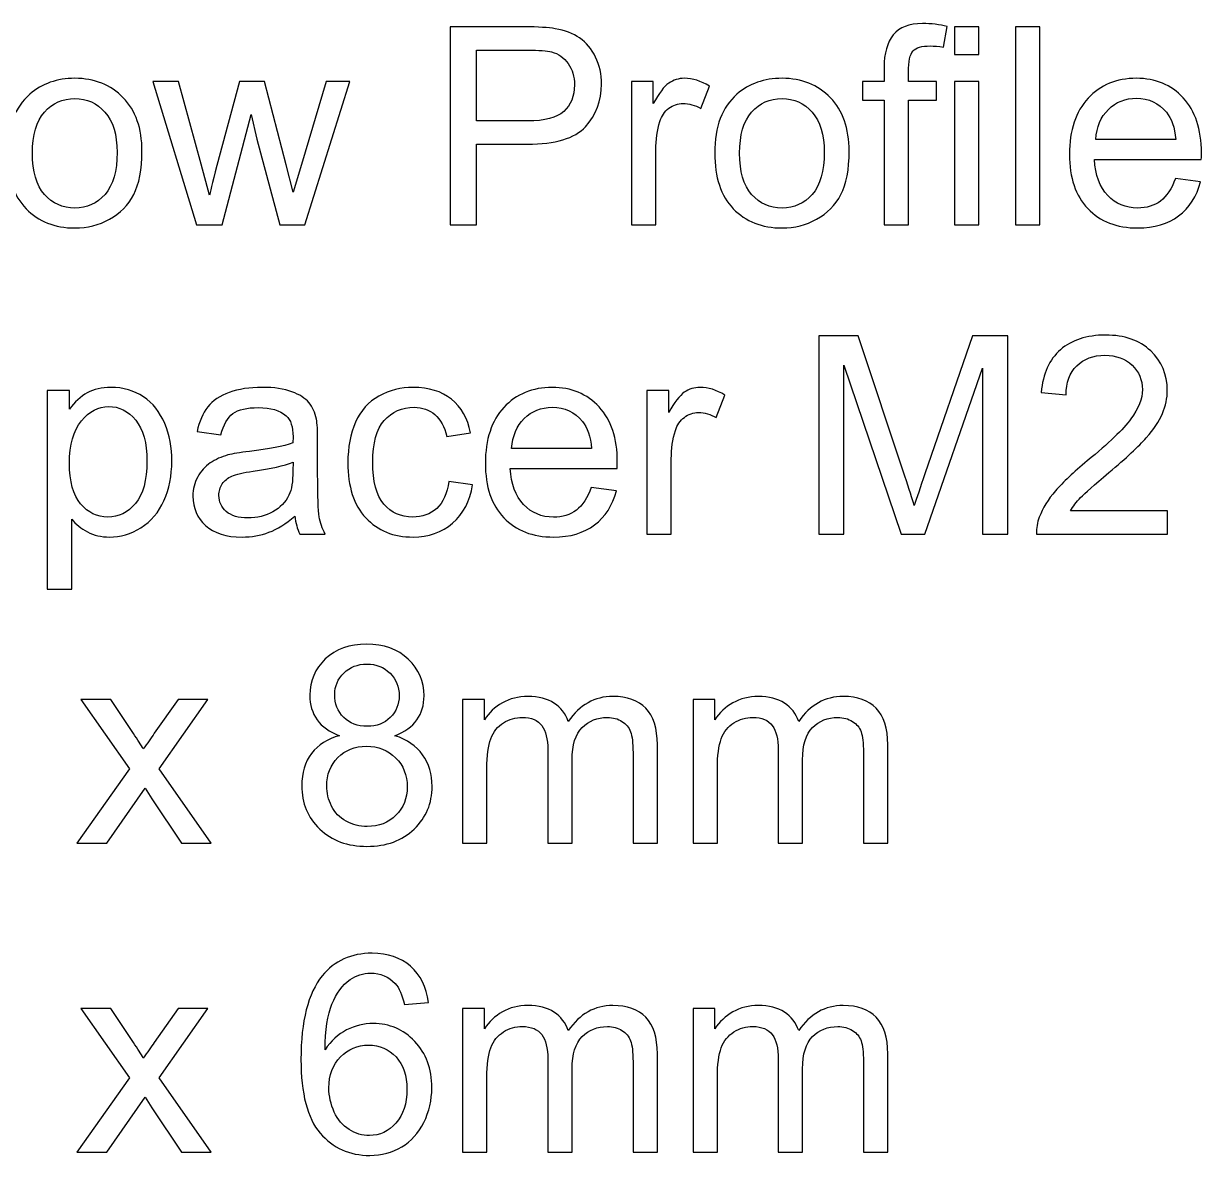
# Model space of a CAD drawing. Header units: centimetres. Extents: x -92.9 to 6.4, y -8.9 to 16.9.
# Drawn here: x -7.85 to -0.64, y 5.88 to 12.81 of the extents above; entities that cross this region are included whole.
import ezdxf

# ---------------------------------------------------------------- set-up
doc = ezdxf.new("R2010")
doc.units = ezdxf.units.CM
doc.header["$MEASUREMENT"] = 0
doc.layers.add('CASE_LAYER', color=7, linetype='Continuous')

msp = doc.modelspace()

# ---------------------------------------------------------------- linework, layer by layer
at = {"layer": 'CASE_LAYER', "color": 250}
for points, knots in [([(-5.23499, 11.57997), (-5.23499, 11.57997), (-5.23499, 12.79239), (-5.23499, 12.79239), (-5.23499, 12.79239), (-4.77723, 12.79239), (-4.77723, 12.79239), (-4.6968, 12.79239), (-4.63527, 12.78844), (-4.59266, 12.78082), (-4.53311, 12.77095), (-4.48316, 12.75204), (-4.4428, 12.72438), (-4.40244, 12.69644), (-4.36998, 12.65749), (-4.34543, 12.60754), (-4.32088, 12.55759), (-4.30874, 12.50255), (-4.30874, 12.44244), (-4.30874, 12.33971), (-4.34148, 12.2525), (-4.40724, 12.18138), (-4.47271, 12.10998), (-4.59153, 12.07442), (-4.76312, 12.07442), (-4.76312, 12.07442), (-5.07413, 12.07442), (-5.07413, 12.07442), (-5.07413, 12.07442), (-5.07413, 11.57997), (-5.07413, 11.57997), (-5.07413, 11.57997), (-5.23499, 11.57997), (-5.23499, 11.57997)], [0, 0, 0, 0, 0.0909091, 0.0909091, 0.0909091, 0.1818182, 0.1818182, 0.1818182, 0.2727273, 0.2727273, 0.2727273, 0.3636364, 0.3636364, 0.3636364, 0.4545455, 0.4545455, 0.4545455, 0.5454545, 0.5454545, 0.5454545, 0.6363636, 0.6363636, 0.6363636, 0.7272727, 0.7272727, 0.7272727, 0.8181818, 0.8181818, 0.8181818, 0.9090909, 0.9090909, 0.9090909, 1, 1, 1, 1]), ([(-2.57957, 11.57997), (-2.57957, 11.57997), (-2.57957, 12.34366), (-2.57957, 12.34366), (-2.57957, 12.34366), (-2.71165, 12.34366), (-2.71165, 12.34366), (-2.71165, 12.34366), (-2.71165, 12.45881), (-2.71165, 12.45881), (-2.71165, 12.45881), (-2.57957, 12.45881), (-2.57957, 12.45881), (-2.57957, 12.45881), (-2.57957, 12.54376), (-2.57957, 12.54376), (-2.57957, 12.63068), (-2.56066, 12.69729), (-2.52313, 12.74329), (-2.48559, 12.78957), (-2.42633, 12.81271), (-2.34505, 12.81271), (-2.2903, 12.81271), (-2.23978, 12.80651), (-2.19349, 12.79409), (-2.19349, 12.79409), (-2.21664, 12.6685), (-2.21664, 12.6685), (-2.24599, 12.6733), (-2.2728, 12.67555), (-2.29707, 12.67555), (-2.34843, 12.67555), (-2.38371, 12.66539), (-2.40234, 12.64507), (-2.42125, 12.62475), (-2.43056, 12.58157), (-2.43056, 12.51553), (-2.43056, 12.51553), (-2.43056, 12.45881), (-2.43056, 12.45881), (-2.43056, 12.45881), (-2.25953, 12.45881), (-2.25953, 12.45881), (-2.25953, 12.45881), (-2.25953, 12.34366), (-2.25953, 12.34366), (-2.25953, 12.34366), (-2.43056, 12.34366), (-2.43056, 12.34366), (-2.43056, 12.34366), (-2.43056, 11.57997), (-2.43056, 11.57997), (-2.43056, 11.57997), (-2.57957, 11.57997), (-2.57957, 11.57997)], [0, 0, 0, 0, 0.0555556, 0.0555556, 0.0555556, 0.1111111, 0.1111111, 0.1111111, 0.1666667, 0.1666667, 0.1666667, 0.2222222, 0.2222222, 0.2222222, 0.2777778, 0.2777778, 0.2777778, 0.3333333, 0.3333333, 0.3333333, 0.3888889, 0.3888889, 0.3888889, 0.4444444, 0.4444444, 0.4444444, 0.5, 0.5, 0.5, 0.5555556, 0.5555556, 0.5555556, 0.6111111, 0.6111111, 0.6111111, 0.6666667, 0.6666667, 0.6666667, 0.7222222, 0.7222222, 0.7222222, 0.7777778, 0.7777778, 0.7777778, 0.8333333, 0.8333333, 0.8333333, 0.8888889, 0.8888889, 0.8888889, 0.9444444, 0.9444444, 0.9444444, 1, 1, 1, 1]), ([(-2.14947, 12.62306), (-2.14947, 12.62306), (-2.14947, 12.79239), (-2.14947, 12.79239), (-2.14947, 12.79239), (-2.00045, 12.79239), (-2.00045, 12.79239), (-2.00045, 12.79239), (-2.00045, 12.62306), (-2.00045, 12.62306), (-2.00045, 12.62306), (-2.14947, 12.62306), (-2.14947, 12.62306)], [0, 0, 0, 0, 0.25, 0.25, 0.25, 0.5, 0.5, 0.5, 0.75, 0.75, 0.75, 1, 1, 1, 1]), ([(-1.77524, 11.57997), (-1.77524, 11.57997), (-1.77524, 12.79239), (-1.77524, 12.79239), (-1.77524, 12.79239), (-1.62622, 12.79239), (-1.62622, 12.79239), (-1.62622, 12.79239), (-1.62622, 11.57997), (-1.62622, 11.57997), (-1.62622, 11.57997), (-1.77524, 11.57997), (-1.77524, 11.57997)], [0, 0, 0, 0, 0.25, 0.25, 0.25, 0.5, 0.5, 0.5, 0.75, 0.75, 0.75, 1, 1, 1, 1]), ([(-5.07413, 12.21666), (-5.07413, 12.21666), (-4.76086, 12.21666), (-4.76086, 12.21666), (-4.657, 12.21666), (-4.58363, 12.23585), (-4.53988, 12.27452), (-4.49642, 12.31318), (-4.47469, 12.36737), (-4.47469, 12.43764), (-4.47469, 12.48816), (-4.48739, 12.53162), (-4.51307, 12.56775), (-4.53875, 12.60387), (-4.57262, 12.62786), (-4.61439, 12.63943), (-4.64148, 12.64649), (-4.69143, 12.65015), (-4.76397, 12.65015), (-4.76397, 12.65015), (-5.07413, 12.65015), (-5.07413, 12.65015), (-5.07413, 12.65015), (-5.07413, 12.21666), (-5.07413, 12.21666)], [0, 0, 0, 0, 0.125, 0.125, 0.125, 0.25, 0.25, 0.25, 0.375, 0.375, 0.375, 0.5, 0.5, 0.5, 0.625, 0.625, 0.625, 0.75, 0.75, 0.75, 0.875, 0.875, 0.875, 1, 1, 1, 1]), ([(-7.9446, 12.01939), (-7.9446, 12.18167), (-7.89944, 12.30189), (-7.80885, 12.38007), (-7.7335, 12.44498), (-7.64121, 12.47743), (-7.53256, 12.47743), (-7.41205, 12.47743), (-7.31327, 12.43792), (-7.23651, 12.3589), (-7.16002, 12.28016), (-7.12164, 12.17094), (-7.12164, 12.03181), (-7.12164, 11.91892), (-7.13858, 11.8303), (-7.17244, 11.76567), (-7.20631, 11.70104), (-7.2557, 11.65081), (-7.32061, 11.61497), (-7.38524, 11.57912), (-7.45607, 11.56134), (-7.53256, 11.56134), (-7.65561, 11.56134), (-7.75495, 11.60057), (-7.83086, 11.67931), (-7.90678, 11.75805), (-7.9446, 11.8715), (-7.9446, 12.01939)], [0, 0, 0, 0, 0.1111111, 0.1111111, 0.1111111, 0.2222222, 0.2222222, 0.2222222, 0.3333333, 0.3333333, 0.3333333, 0.4444444, 0.4444444, 0.4444444, 0.5555556, 0.5555556, 0.5555556, 0.6666667, 0.6666667, 0.6666667, 0.7777778, 0.7777778, 0.7777778, 0.8888889, 0.8888889, 0.8888889, 1, 1, 1, 1]), ([(-4.12586, 11.57997), (-4.12586, 11.57997), (-4.12586, 12.45881), (-4.12586, 12.45881), (-4.12586, 12.45881), (-3.99209, 12.45881), (-3.99209, 12.45881), (-3.99209, 12.45881), (-3.99209, 12.32419), (-3.99209, 12.32419), (-3.95794, 12.38656), (-3.92633, 12.42776), (-3.89726, 12.44752), (-3.8682, 12.46756), (-3.8363, 12.47743), (-3.80159, 12.47743), (-3.75136, 12.47743), (-3.70027, 12.46163), (-3.64834, 12.4303), (-3.64834, 12.4303), (-3.7014, 12.29286), (-3.7014, 12.29286), (-3.73753, 12.31318), (-3.77365, 12.32334), (-3.80978, 12.32334), (-3.84223, 12.32334), (-3.8713, 12.31346), (-3.89698, 12.29399), (-3.92266, 12.27452), (-3.94101, 12.24742), (-3.95201, 12.21271), (-3.96867, 12.15994), (-3.97685, 12.10208), (-3.97685, 12.03914), (-3.97685, 12.03914), (-3.97685, 11.57997), (-3.97685, 11.57997), (-3.97685, 11.57997), (-4.12586, 11.57997), (-4.12586, 11.57997)], [0, 0, 0, 0, 0.0769231, 0.0769231, 0.0769231, 0.1538462, 0.1538462, 0.1538462, 0.2307692, 0.2307692, 0.2307692, 0.3076923, 0.3076923, 0.3076923, 0.3846154, 0.3846154, 0.3846154, 0.4615385, 0.4615385, 0.4615385, 0.5384615, 0.5384615, 0.5384615, 0.6153846, 0.6153846, 0.6153846, 0.6923077, 0.6923077, 0.6923077, 0.7692308, 0.7692308, 0.7692308, 0.8461538, 0.8461538, 0.8461538, 0.9230769, 0.9230769, 0.9230769, 1, 1, 1, 1]), ([(-3.61617, 12.01939), (-3.61617, 12.18167), (-3.57101, 12.30189), (-3.48042, 12.38007), (-3.40507, 12.44498), (-3.31278, 12.47743), (-3.20413, 12.47743), (-3.08362, 12.47743), (-2.98484, 12.43792), (-2.90808, 12.3589), (-2.83159, 12.28016), (-2.79321, 12.17094), (-2.79321, 12.03181), (-2.79321, 11.91892), (-2.81015, 11.8303), (-2.84401, 11.76567), (-2.87788, 11.70104), (-2.92727, 11.65081), (-2.99218, 11.61497), (-3.05681, 11.57912), (-3.12764, 11.56134), (-3.20413, 11.56134), (-3.32718, 11.56134), (-3.42652, 11.60057), (-3.50243, 11.67931), (-3.57835, 11.75805), (-3.61617, 11.8715), (-3.61617, 12.01939)], [0, 0, 0, 0, 0.1111111, 0.1111111, 0.1111111, 0.2222222, 0.2222222, 0.2222222, 0.3333333, 0.3333333, 0.3333333, 0.4444444, 0.4444444, 0.4444444, 0.5555556, 0.5555556, 0.5555556, 0.6666667, 0.6666667, 0.6666667, 0.7777778, 0.7777778, 0.7777778, 0.8888889, 0.8888889, 0.8888889, 1, 1, 1, 1]), ([(-0.79621, 11.86445), (-0.79621, 11.86445), (-0.64212, 11.84413), (-0.64212, 11.84413), (-0.66611, 11.75467), (-0.71098, 11.68496), (-0.77646, 11.63557), (-0.84193, 11.58618), (-0.92547, 11.56134), (-1.02735, 11.56134), (-1.15548, 11.56134), (-1.25708, 11.60085), (-1.33215, 11.67988), (-1.40722, 11.75862), (-1.44476, 11.86953), (-1.44476, 12.01205), (-1.44476, 12.15937), (-1.40694, 12.27395), (-1.33102, 12.35523), (-1.2551, 12.4368), (-1.15661, 12.47743), (-1.03554, 12.47743), (-0.91841, 12.47743), (-0.82274, 12.43764), (-0.74852, 12.35777), (-0.67429, 12.2779), (-0.63704, 12.16558), (-0.63704, 12.0208), (-0.63704, 12.01205), (-0.63732, 11.99879), (-0.63789, 11.98129), (-0.63789, 11.98129), (-1.29236, 11.98129), (-1.29236, 11.98129), (-1.28671, 11.88505), (-1.25962, 11.81111), (-1.21051, 11.76003), (-1.16169, 11.70895), (-1.10045, 11.68326), (-1.02735, 11.68326), (-0.97288, 11.68326), (-0.92632, 11.69766), (-0.88793, 11.72644), (-0.84927, 11.75523), (-0.81879, 11.80123), (-0.79621, 11.86445)], [0, 0, 0, 0, 0.0666667, 0.0666667, 0.0666667, 0.1333333, 0.1333333, 0.1333333, 0.2, 0.2, 0.2, 0.2666667, 0.2666667, 0.2666667, 0.3333333, 0.3333333, 0.3333333, 0.4, 0.4, 0.4, 0.4666667, 0.4666667, 0.4666667, 0.5333333, 0.5333333, 0.5333333, 0.6, 0.6, 0.6, 0.6666667, 0.6666667, 0.6666667, 0.7333333, 0.7333333, 0.7333333, 0.8, 0.8, 0.8, 0.8666667, 0.8666667, 0.8666667, 0.9333333, 0.9333333, 0.9333333, 1, 1, 1, 1]), ([(-6.78891, 11.57997), (-6.78891, 11.57997), (-7.05448, 12.45881), (-7.05448, 12.45881), (-7.05448, 12.45881), (-6.89869, 12.45881), (-6.89869, 12.45881), (-6.89869, 12.45881), (-6.75843, 11.95166), (-6.75843, 11.95166), (-6.75843, 11.95166), (-6.70876, 11.76285), (-6.70876, 11.76285), (-6.70678, 11.77216), (-6.69154, 11.83256), (-6.66332, 11.94404), (-6.66332, 11.94404), (-6.52418, 12.45881), (-6.52418, 12.45881), (-6.52418, 12.45881), (-6.3715, 12.45881), (-6.3715, 12.45881), (-6.3715, 12.45881), (-6.23914, 11.94855), (-6.23914, 11.94855), (-6.23914, 11.94855), (-6.19596, 11.78119), (-6.19596, 11.78119), (-6.19596, 11.78119), (-6.14544, 11.95081), (-6.14544, 11.95081), (-6.14544, 11.95081), (-5.99361, 12.45881), (-5.99361, 12.45881), (-5.99361, 12.45881), (-5.84883, 12.45881), (-5.84883, 12.45881), (-5.84883, 12.45881), (-6.12456, 11.57997), (-6.12456, 11.57997), (-6.12456, 11.57997), (-6.27865, 11.57997), (-6.27865, 11.57997), (-6.27865, 11.57997), (-6.41807, 12.10575), (-6.41807, 12.10575), (-6.41807, 12.10575), (-6.45334, 12.25617), (-6.45334, 12.25617), (-6.45334, 12.25617), (-6.63114, 11.57997), (-6.63114, 11.57997), (-6.63114, 11.57997), (-6.78891, 11.57997), (-6.78891, 11.57997)], [0, 0, 0, 0, 0.0555556, 0.0555556, 0.0555556, 0.1111111, 0.1111111, 0.1111111, 0.1666667, 0.1666667, 0.1666667, 0.2222222, 0.2222222, 0.2222222, 0.2777778, 0.2777778, 0.2777778, 0.3333333, 0.3333333, 0.3333333, 0.3888889, 0.3888889, 0.3888889, 0.4444444, 0.4444444, 0.4444444, 0.5, 0.5, 0.5, 0.5555556, 0.5555556, 0.5555556, 0.6111111, 0.6111111, 0.6111111, 0.6666667, 0.6666667, 0.6666667, 0.7222222, 0.7222222, 0.7222222, 0.7777778, 0.7777778, 0.7777778, 0.8333333, 0.8333333, 0.8333333, 0.8888889, 0.8888889, 0.8888889, 0.9444444, 0.9444444, 0.9444444, 1, 1, 1, 1]), ([(-2.14947, 11.57997), (-2.14947, 11.57997), (-2.14947, 12.45881), (-2.14947, 12.45881), (-2.14947, 12.45881), (-2.00045, 12.45881), (-2.00045, 12.45881), (-2.00045, 12.45881), (-2.00045, 11.57997), (-2.00045, 11.57997), (-2.00045, 11.57997), (-2.14947, 11.57997), (-2.14947, 11.57997)], [0, 0, 0, 0, 0.25, 0.25, 0.25, 0.5, 0.5, 0.5, 0.75, 0.75, 0.75, 1, 1, 1, 1]), ([(-7.7922, 12.01911), (-7.7922, 11.90678), (-7.76765, 11.82268), (-7.71854, 11.76708), (-7.66915, 11.7112), (-7.60735, 11.68326), (-7.53256, 11.68326), (-7.45861, 11.68326), (-7.39709, 11.7112), (-7.3477, 11.76737), (-7.29859, 11.82353), (-7.27404, 11.90904), (-7.27404, 12.0239), (-7.27404, 12.13228), (-7.29888, 12.2144), (-7.34827, 12.27), (-7.39765, 12.32588), (-7.45918, 12.35382), (-7.53256, 12.35382), (-7.60735, 12.35382), (-7.66915, 12.32616), (-7.71854, 12.27057), (-7.76765, 12.21497), (-7.7922, 12.13115), (-7.7922, 12.01911)], [0, 0, 0, 0, 0.125, 0.125, 0.125, 0.25, 0.25, 0.25, 0.375, 0.375, 0.375, 0.5, 0.5, 0.5, 0.625, 0.625, 0.625, 0.75, 0.75, 0.75, 0.875, 0.875, 0.875, 1, 1, 1, 1]), ([(-3.46377, 12.01911), (-3.46377, 11.90678), (-3.43922, 11.82268), (-3.39011, 11.76708), (-3.34072, 11.7112), (-3.27892, 11.68326), (-3.20413, 11.68326), (-3.13018, 11.68326), (-3.06866, 11.7112), (-3.01927, 11.76737), (-2.97016, 11.82353), (-2.94561, 11.90904), (-2.94561, 12.0239), (-2.94561, 12.13228), (-2.97045, 12.2144), (-3.01984, 12.27), (-3.06922, 12.32588), (-3.13075, 12.35382), (-3.20413, 12.35382), (-3.27892, 12.35382), (-3.34072, 12.32616), (-3.39011, 12.27057), (-3.43922, 12.21497), (-3.46377, 12.13115), (-3.46377, 12.01911)], [0, 0, 0, 0, 0.125, 0.125, 0.125, 0.25, 0.25, 0.25, 0.375, 0.375, 0.375, 0.5, 0.5, 0.5, 0.625, 0.625, 0.625, 0.75, 0.75, 0.75, 0.875, 0.875, 0.875, 1, 1, 1, 1]), ([(-1.28389, 12.10321), (-1.28389, 12.10321), (-0.79452, 12.10321), (-0.79452, 12.10321), (-0.80101, 12.17715), (-0.81992, 12.23247), (-0.85068, 12.26944), (-0.89781, 12.32673), (-0.95934, 12.35552), (-1.03469, 12.35552), (-1.10299, 12.35552), (-1.16028, 12.33266), (-1.20684, 12.28694), (-1.25313, 12.24122), (-1.27881, 12.17997), (-1.28389, 12.10321)], [0, 0, 0, 0, 0.2, 0.2, 0.2, 0.4, 0.4, 0.4, 0.6, 0.6, 0.6, 0.8, 0.8, 0.8, 1, 1, 1, 1]), ([(-2.97948, 9.68824), (-2.97948, 9.68824), (-2.97948, 10.90066), (-2.97948, 10.90066), (-2.97948, 10.90066), (-2.73903, 10.90066), (-2.73903, 10.90066), (-2.73903, 10.90066), (-2.45229, 10.04243), (-2.45229, 10.04243), (-2.42576, 9.96256), (-2.40657, 9.90273), (-2.39443, 9.86294), (-2.38061, 9.90696), (-2.35887, 9.97187), (-2.32952, 10.05739), (-2.32952, 10.05739), (-2.03771, 10.90066), (-2.03771, 10.90066), (-2.03771, 10.90066), (-1.82294, 10.90066), (-1.82294, 10.90066), (-1.82294, 10.90066), (-1.82294, 9.68824), (-1.82294, 9.68824), (-1.82294, 9.68824), (-1.97703, 9.68824), (-1.97703, 9.68824), (-1.97703, 9.68824), (-1.97703, 10.70254), (-1.97703, 10.70254), (-1.97703, 10.70254), (-2.33093, 9.68824), (-2.33093, 9.68824), (-2.33093, 9.68824), (-2.47543, 9.68824), (-2.47543, 9.68824), (-2.47543, 9.68824), (-2.82539, 10.72117), (-2.82539, 10.72117), (-2.82539, 10.72117), (-2.82539, 9.68824), (-2.82539, 9.68824), (-2.82539, 9.68824), (-2.97948, 9.68824), (-2.97948, 9.68824)], [0, 0, 0, 0, 0.0666667, 0.0666667, 0.0666667, 0.1333333, 0.1333333, 0.1333333, 0.2, 0.2, 0.2, 0.2666667, 0.2666667, 0.2666667, 0.3333333, 0.3333333, 0.3333333, 0.4, 0.4, 0.4, 0.4666667, 0.4666667, 0.4666667, 0.5333333, 0.5333333, 0.5333333, 0.6, 0.6, 0.6, 0.6666667, 0.6666667, 0.6666667, 0.7333333, 0.7333333, 0.7333333, 0.8, 0.8, 0.8, 0.8666667, 0.8666667, 0.8666667, 0.9333333, 0.9333333, 0.9333333, 1, 1, 1, 1]), ([(-0.84419, 9.83048), (-0.84419, 9.83048), (-0.84419, 9.68824), (-0.84419, 9.68824), (-0.84419, 9.68824), (-1.64683, 9.68824), (-1.64683, 9.68824), (-1.64796, 9.72408), (-1.64204, 9.75851), (-1.62934, 9.79182), (-1.60873, 9.84628), (-1.57571, 9.90019), (-1.53028, 9.95296), (-1.48484, 10.00574), (-1.41993, 10.0667), (-1.33554, 10.13584), (-1.20431, 10.24393), (-1.11513, 10.32945), (-1.06856, 10.39267), (-1.02171, 10.45588), (-0.99829, 10.51571), (-0.99829, 10.57216), (-0.99829, 10.63114), (-1.01945, 10.68081), (-1.06179, 10.72145), (-1.10412, 10.76181), (-1.15944, 10.78213), (-1.22745, 10.78213), (-1.29942, 10.78213), (-1.35699, 10.76068), (-1.40017, 10.71778), (-1.44335, 10.67517), (-1.46508, 10.6159), (-1.46565, 10.53999), (-1.46565, 10.53999), (-1.61805, 10.55522), (-1.61805, 10.55522), (-1.6076, 10.66924), (-1.56809, 10.75617), (-1.4998, 10.816), (-1.43122, 10.87583), (-1.33949, 10.90574), (-1.22407, 10.90574), (-1.10779, 10.90574), (-1.0155, 10.87357), (-0.94777, 10.80894), (-0.87975, 10.74431), (-0.84589, 10.66416), (-0.84589, 10.56877), (-0.84589, 10.52023), (-0.85577, 10.47253), (-0.8758, 10.42569), (-0.89556, 10.37855), (-0.92858, 10.32917), (-0.97458, 10.27724), (-1.02087, 10.22559), (-1.09735, 10.15419), (-1.20403, 10.06388), (-1.29349, 9.98881), (-1.35107, 9.93801), (-1.37647, 9.9112), (-1.40187, 9.88438), (-1.42275, 9.85757), (-1.4394, 9.83048), (-1.4394, 9.83048), (-0.84419, 9.83048), (-0.84419, 9.83048)], [0, 0, 0, 0, 0.0454545, 0.0454545, 0.0454545, 0.0909091, 0.0909091, 0.0909091, 0.1363636, 0.1363636, 0.1363636, 0.1818182, 0.1818182, 0.1818182, 0.2272727, 0.2272727, 0.2272727, 0.2727273, 0.2727273, 0.2727273, 0.3181818, 0.3181818, 0.3181818, 0.3636364, 0.3636364, 0.3636364, 0.4090909, 0.4090909, 0.4090909, 0.4545455, 0.4545455, 0.4545455, 0.5, 0.5, 0.5, 0.5454545, 0.5454545, 0.5454545, 0.5909091, 0.5909091, 0.5909091, 0.6363636, 0.6363636, 0.6363636, 0.6818182, 0.6818182, 0.6818182, 0.7272727, 0.7272727, 0.7272727, 0.7727273, 0.7727273, 0.7727273, 0.8181818, 0.8181818, 0.8181818, 0.8636364, 0.8636364, 0.8636364, 0.9090909, 0.9090909, 0.9090909, 0.9545455, 0.9545455, 0.9545455, 1, 1, 1, 1]), ([(-7.70104, 9.35127), (-7.70104, 9.35127), (-7.70104, 10.56708), (-7.70104, 10.56708), (-7.70104, 10.56708), (-7.56557, 10.56708), (-7.56557, 10.56708), (-7.56557, 10.56708), (-7.56557, 10.45165), (-7.56557, 10.45165), (-7.53368, 10.49624), (-7.49756, 10.52983), (-7.4572, 10.55212), (-7.41713, 10.57442), (-7.3683, 10.5857), (-7.31101, 10.5857), (-7.23594, 10.5857), (-7.1699, 10.56651), (-7.11261, 10.52785), (-7.05532, 10.48947), (-7.01214, 10.435), (-6.98279, 10.36501), (-6.95372, 10.29473), (-6.93904, 10.21797), (-6.93904, 10.13415), (-6.93904, 10.04469), (-6.95513, 9.96397), (-6.9873, 9.892), (-7.01947, 9.82032), (-7.06632, 9.76529), (-7.12785, 9.7269), (-7.18909, 9.6888), (-7.25372, 9.66961), (-7.32145, 9.66961), (-7.37112, 9.66961), (-7.41571, 9.68006), (-7.45494, 9.70094), (-7.49445, 9.72182), (-7.52663, 9.74807), (-7.55203, 9.77996), (-7.55203, 9.77996), (-7.55203, 9.35127), (-7.55203, 9.35127), (-7.55203, 9.35127), (-7.70104, 9.35127), (-7.70104, 9.35127)], [0, 0, 0, 0, 0.0666667, 0.0666667, 0.0666667, 0.1333333, 0.1333333, 0.1333333, 0.2, 0.2, 0.2, 0.2666667, 0.2666667, 0.2666667, 0.3333333, 0.3333333, 0.3333333, 0.4, 0.4, 0.4, 0.4666667, 0.4666667, 0.4666667, 0.5333333, 0.5333333, 0.5333333, 0.6, 0.6, 0.6, 0.6666667, 0.6666667, 0.6666667, 0.7333333, 0.7333333, 0.7333333, 0.8, 0.8, 0.8, 0.8666667, 0.8666667, 0.8666667, 0.9333333, 0.9333333, 0.9333333, 1, 1, 1, 1]), ([(-6.18523, 9.79831), (-6.24055, 9.75118), (-6.29389, 9.71816), (-6.34497, 9.69868), (-6.39605, 9.67921), (-6.4508, 9.66961), (-6.5095, 9.66961), (-6.60602, 9.66961), (-6.68025, 9.69304), (-6.73218, 9.74017), (-6.78411, 9.78702), (-6.81007, 9.84713), (-6.81007, 9.92023), (-6.81007, 9.96312), (-6.80019, 10.00235), (-6.78072, 10.03791), (-6.76096, 10.07347), (-6.73528, 10.10169), (-6.70367, 10.12314), (-6.67178, 10.14459), (-6.63622, 10.16096), (-6.59643, 10.17197), (-6.56708, 10.17959), (-6.52277, 10.18693), (-6.46378, 10.19426), (-6.34356, 10.20837), (-6.25466, 10.22559), (-6.19793, 10.24535), (-6.19737, 10.26567), (-6.19708, 10.27865), (-6.19708, 10.28401), (-6.19708, 10.34441), (-6.2112, 10.38702), (-6.23942, 10.41186), (-6.27752, 10.44544), (-6.33424, 10.46209), (-6.40932, 10.46209), (-6.47959, 10.46209), (-6.53152, 10.44967), (-6.56482, 10.42512), (-6.5984, 10.40057), (-6.62296, 10.35711), (-6.63904, 10.29445), (-6.63904, 10.29445), (-6.78467, 10.31477), (-6.78467, 10.31477), (-6.77141, 10.37714), (-6.74967, 10.42766), (-6.71919, 10.46604), (-6.68871, 10.50443), (-6.64469, 10.53378), (-6.58711, 10.55466), (-6.52982, 10.57526), (-6.46294, 10.5857), (-6.3873, 10.5857), (-6.31223, 10.5857), (-6.25099, 10.57696), (-6.20386, 10.55918), (-6.15701, 10.5414), (-6.1223, 10.51938), (-6.10028, 10.49257), (-6.07827, 10.46576), (-6.06275, 10.43189), (-6.05372, 10.39097), (-6.04892, 10.36557), (-6.04638, 10.31985), (-6.04638, 10.25409), (-6.04638, 10.25409), (-6.04638, 10.05654), (-6.04638, 10.05654), (-6.04638, 9.91853), (-6.04327, 9.83133), (-6.03706, 9.79436), (-6.03114, 9.75738), (-6.01872, 9.72211), (-6.00066, 9.68824), (-6.00066, 9.68824), (-6.15644, 9.68824), (-6.15644, 9.68824), (-6.1714, 9.71957), (-6.181, 9.75626), (-6.18523, 9.79831)], [0, 0, 0, 0, 0.037037, 0.037037, 0.037037, 0.0740741, 0.0740741, 0.0740741, 0.1111111, 0.1111111, 0.1111111, 0.1481481, 0.1481481, 0.1481481, 0.1851852, 0.1851852, 0.1851852, 0.2222222, 0.2222222, 0.2222222, 0.2592593, 0.2592593, 0.2592593, 0.2962963, 0.2962963, 0.2962963, 0.3333333, 0.3333333, 0.3333333, 0.3703704, 0.3703704, 0.3703704, 0.4074074, 0.4074074, 0.4074074, 0.4444444, 0.4444444, 0.4444444, 0.4814815, 0.4814815, 0.4814815, 0.5185185, 0.5185185, 0.5185185, 0.5555556, 0.5555556, 0.5555556, 0.5925926, 0.5925926, 0.5925926, 0.6296296, 0.6296296, 0.6296296, 0.6666667, 0.6666667, 0.6666667, 0.7037037, 0.7037037, 0.7037037, 0.7407407, 0.7407407, 0.7407407, 0.7777778, 0.7777778, 0.7777778, 0.8148148, 0.8148148, 0.8148148, 0.8518519, 0.8518519, 0.8518519, 0.8888889, 0.8888889, 0.8888889, 0.9259259, 0.9259259, 0.9259259, 0.962963, 0.962963, 0.962963, 1, 1, 1, 1]), ([(-5.24346, 10.00997), (-5.24346, 10.00997), (-5.09783, 9.98965), (-5.09783, 9.98965), (-5.11392, 9.88946), (-5.15456, 9.81129), (-5.22032, 9.75456), (-5.28608, 9.69784), (-5.36707, 9.66961), (-5.46275, 9.66961), (-5.58269, 9.66961), (-5.67921, 9.70884), (-5.75202, 9.7873), (-5.82512, 9.86576), (-5.86153, 9.97808), (-5.86153, 10.12427), (-5.86153, 10.2191), (-5.84572, 10.30179), (-5.8144, 10.37291), (-5.78307, 10.44375), (-5.73537, 10.49709), (-5.67103, 10.53237), (-5.60696, 10.56792), (-5.53725, 10.5857), (-5.46162, 10.5857), (-5.36651, 10.5857), (-5.28833, 10.56172), (-5.22794, 10.51346), (-5.16726, 10.4652), (-5.12831, 10.39662), (-5.11138, 10.308), (-5.11138, 10.308), (-5.25531, 10.28599), (-5.25531, 10.28599), (-5.26914, 10.34497), (-5.29341, 10.38928), (-5.32869, 10.41919), (-5.36369, 10.44883), (-5.40602, 10.46379), (-5.45569, 10.46379), (-5.53076, 10.46379), (-5.59172, 10.43697), (-5.63885, 10.38335), (-5.6857, 10.32945), (-5.70913, 10.24478), (-5.70913, 10.12851), (-5.70913, 10.01054), (-5.68655, 9.92502), (-5.64139, 9.87168), (-5.59596, 9.81834), (-5.53697, 9.79153), (-5.46444, 9.79153), (-5.40574, 9.79153), (-5.35691, 9.80931), (-5.31797, 9.84516), (-5.27874, 9.88072), (-5.2539, 9.93575), (-5.24346, 10.00997)], [0, 0, 0, 0, 0.0526316, 0.0526316, 0.0526316, 0.1052632, 0.1052632, 0.1052632, 0.1578947, 0.1578947, 0.1578947, 0.2105263, 0.2105263, 0.2105263, 0.2631579, 0.2631579, 0.2631579, 0.3157895, 0.3157895, 0.3157895, 0.3684211, 0.3684211, 0.3684211, 0.4210526, 0.4210526, 0.4210526, 0.4736842, 0.4736842, 0.4736842, 0.5263158, 0.5263158, 0.5263158, 0.5789474, 0.5789474, 0.5789474, 0.6315789, 0.6315789, 0.6315789, 0.6842105, 0.6842105, 0.6842105, 0.7368421, 0.7368421, 0.7368421, 0.7894737, 0.7894737, 0.7894737, 0.8421053, 0.8421053, 0.8421053, 0.8947368, 0.8947368, 0.8947368, 0.9473684, 0.9473684, 0.9473684, 1, 1, 1, 1]), ([(-4.37139, 9.97272), (-4.37139, 9.97272), (-4.2173, 9.9524), (-4.2173, 9.9524), (-4.24129, 9.86294), (-4.28616, 9.79323), (-4.35164, 9.74384), (-4.41711, 9.69445), (-4.50065, 9.66961), (-4.60253, 9.66961), (-4.73066, 9.66961), (-4.83226, 9.70912), (-4.90733, 9.78815), (-4.9824, 9.86689), (-5.01994, 9.9778), (-5.01994, 10.12032), (-5.01994, 10.26764), (-4.98212, 10.38222), (-4.9062, 10.4635), (-4.83028, 10.54507), (-4.73179, 10.5857), (-4.61072, 10.5857), (-4.49359, 10.5857), (-4.39792, 10.54591), (-4.3237, 10.46604), (-4.24947, 10.38617), (-4.21222, 10.27385), (-4.21222, 10.12907), (-4.21222, 10.12032), (-4.2125, 10.10706), (-4.21307, 10.08956), (-4.21307, 10.08956), (-4.86754, 10.08956), (-4.86754, 10.08956), (-4.86189, 9.99332), (-4.8348, 9.91938), (-4.78569, 9.8683), (-4.73687, 9.81722), (-4.67563, 9.79153), (-4.60253, 9.79153), (-4.54806, 9.79153), (-4.5015, 9.80593), (-4.46311, 9.83471), (-4.42445, 9.8635), (-4.39397, 9.9095), (-4.37139, 9.97272)], [0, 0, 0, 0, 0.0666667, 0.0666667, 0.0666667, 0.1333333, 0.1333333, 0.1333333, 0.2, 0.2, 0.2, 0.2666667, 0.2666667, 0.2666667, 0.3333333, 0.3333333, 0.3333333, 0.4, 0.4, 0.4, 0.4666667, 0.4666667, 0.4666667, 0.5333333, 0.5333333, 0.5333333, 0.6, 0.6, 0.6, 0.6666667, 0.6666667, 0.6666667, 0.7333333, 0.7333333, 0.7333333, 0.8, 0.8, 0.8, 0.8666667, 0.8666667, 0.8666667, 0.9333333, 0.9333333, 0.9333333, 1, 1, 1, 1]), ([(-4.03075, 9.68824), (-4.03075, 9.68824), (-4.03075, 10.56708), (-4.03075, 10.56708), (-4.03075, 10.56708), (-3.89698, 10.56708), (-3.89698, 10.56708), (-3.89698, 10.56708), (-3.89698, 10.43246), (-3.89698, 10.43246), (-3.86283, 10.49483), (-3.83122, 10.53603), (-3.80215, 10.55579), (-3.77309, 10.57583), (-3.74119, 10.5857), (-3.70648, 10.5857), (-3.65625, 10.5857), (-3.60516, 10.5699), (-3.55323, 10.53857), (-3.55323, 10.53857), (-3.60629, 10.40113), (-3.60629, 10.40113), (-3.64242, 10.42145), (-3.67854, 10.43161), (-3.71467, 10.43161), (-3.74712, 10.43161), (-3.77619, 10.42173), (-3.80187, 10.40226), (-3.82755, 10.38279), (-3.8459, 10.35569), (-3.8569, 10.32098), (-3.87356, 10.26821), (-3.88174, 10.21035), (-3.88174, 10.14741), (-3.88174, 10.14741), (-3.88174, 9.68824), (-3.88174, 9.68824), (-3.88174, 9.68824), (-4.03075, 9.68824), (-4.03075, 9.68824)], [0, 0, 0, 0, 0.0769231, 0.0769231, 0.0769231, 0.1538462, 0.1538462, 0.1538462, 0.2307692, 0.2307692, 0.2307692, 0.3076923, 0.3076923, 0.3076923, 0.3846154, 0.3846154, 0.3846154, 0.4615385, 0.4615385, 0.4615385, 0.5384615, 0.5384615, 0.5384615, 0.6153846, 0.6153846, 0.6153846, 0.6923077, 0.6923077, 0.6923077, 0.7692308, 0.7692308, 0.7692308, 0.8461538, 0.8461538, 0.8461538, 0.9230769, 0.9230769, 0.9230769, 1, 1, 1, 1]), ([(-7.56557, 10.1223), (-7.56557, 10.00969), (-7.54271, 9.92644), (-7.49728, 9.87253), (-7.45156, 9.81863), (-7.39624, 9.79153), (-7.33133, 9.79153), (-7.26529, 9.79153), (-7.20885, 9.81947), (-7.162, 9.87535), (-7.11487, 9.93123), (-7.09144, 10.01759), (-7.09144, 10.13471), (-7.09144, 10.24647), (-7.1143, 10.33001), (-7.1603, 10.38561), (-7.20631, 10.44121), (-7.26106, 10.46887), (-7.32484, 10.46887), (-7.38806, 10.46887), (-7.44394, 10.43923), (-7.49248, 10.38025), (-7.5413, 10.32098), (-7.56557, 10.23519), (-7.56557, 10.1223)], [0, 0, 0, 0, 0.125, 0.125, 0.125, 0.25, 0.25, 0.25, 0.375, 0.375, 0.375, 0.5, 0.5, 0.5, 0.625, 0.625, 0.625, 0.75, 0.75, 0.75, 0.875, 0.875, 0.875, 1, 1, 1, 1]), ([(-4.85907, 10.21148), (-4.85907, 10.21148), (-4.3697, 10.21148), (-4.3697, 10.21148), (-4.37619, 10.28542), (-4.3951, 10.34074), (-4.42586, 10.37771), (-4.47299, 10.435), (-4.53452, 10.46379), (-4.60987, 10.46379), (-4.67817, 10.46379), (-4.73546, 10.44093), (-4.78202, 10.39521), (-4.82831, 10.34949), (-4.85399, 10.28824), (-4.85907, 10.21148)], [0, 0, 0, 0, 0.2, 0.2, 0.2, 0.4, 0.4, 0.4, 0.6, 0.6, 0.6, 0.8, 0.8, 0.8, 1, 1, 1, 1]), ([(-6.19708, 10.12851), (-6.25127, 10.10649), (-6.33255, 10.08787), (-6.44092, 10.07263), (-6.50245, 10.06388), (-6.54591, 10.054), (-6.57131, 10.04299), (-6.59671, 10.03199), (-6.61618, 10.0159), (-6.63001, 9.99501), (-6.64384, 9.97385), (-6.6509, 9.95042), (-6.6509, 9.92446), (-6.6509, 9.88523), (-6.63594, 9.85221), (-6.60574, 9.82596), (-6.57554, 9.79972), (-6.53152, 9.78645), (-6.47366, 9.78645), (-6.41637, 9.78645), (-6.36529, 9.79887), (-6.32042, 9.82399), (-6.27582, 9.84882), (-6.2428, 9.88297), (-6.22192, 9.92615), (-6.20583, 9.95974), (-6.19793, 10.00913), (-6.19793, 10.07432), (-6.19793, 10.07432), (-6.19708, 10.12851), (-6.19708, 10.12851)], [0, 0, 0, 0, 0.1, 0.1, 0.1, 0.2, 0.2, 0.2, 0.3, 0.3, 0.3, 0.4, 0.4, 0.4, 0.5, 0.5, 0.5, 0.6, 0.6, 0.6, 0.7, 0.7, 0.7, 0.8, 0.8, 0.8, 0.9, 0.9, 0.9, 1, 1, 1, 1]), ([(-5.91232, 8.4538), (-5.97413, 8.47638), (-6.01985, 8.50884), (-6.04977, 8.55061), (-6.0794, 8.59266), (-6.09436, 8.64289), (-6.09436, 8.70131), (-6.09436, 8.78965), (-6.06275, 8.86359), (-5.99953, 8.9237), (-5.93603, 8.98382), (-5.85193, 9.01401), (-5.74666, 9.01401), (-5.64111, 9.01401), (-5.55588, 8.98325), (-5.49153, 8.92173), (-5.42718, 8.8602), (-5.39501, 8.78541), (-5.39501, 8.69708), (-5.39501, 8.64092), (-5.40969, 8.59181), (-5.43904, 8.55032), (-5.46839, 8.50856), (-5.51298, 8.47638), (-5.57309, 8.4538), (-5.49887, 8.42953), (-5.44271, 8.39059), (-5.40404, 8.3364), (-5.36538, 8.2825), (-5.34591, 8.21815), (-5.34591, 8.14308), (-5.34591, 8.0395), (-5.38259, 7.95258), (-5.45569, 7.88202), (-5.52907, 7.81147), (-5.6253, 7.77619), (-5.74468, 7.77619), (-5.86406, 7.77619), (-5.9603, 7.81147), (-6.03368, 7.88231), (-6.10677, 7.95314), (-6.14346, 8.04148), (-6.14346, 8.14731), (-6.14346, 8.22605), (-6.12343, 8.29209), (-6.08335, 8.34515), (-6.04327, 8.39849), (-5.98627, 8.43461), (-5.91232, 8.4538)], [0, 0, 0, 0, 0.0625, 0.0625, 0.0625, 0.125, 0.125, 0.125, 0.1875, 0.1875, 0.1875, 0.25, 0.25, 0.25, 0.3125, 0.3125, 0.3125, 0.375, 0.375, 0.375, 0.4375, 0.4375, 0.4375, 0.5, 0.5, 0.5, 0.5625, 0.5625, 0.5625, 0.625, 0.625, 0.625, 0.6875, 0.6875, 0.6875, 0.75, 0.75, 0.75, 0.8125, 0.8125, 0.8125, 0.875, 0.875, 0.875, 0.9375, 0.9375, 0.9375, 1, 1, 1, 1]), ([(-5.94196, 8.70667), (-5.94196, 8.6491), (-5.92361, 8.60225), (-5.88721, 8.56585), (-5.85052, 8.52944), (-5.80254, 8.5111), (-5.74299, 8.5111), (-5.68514, 8.5111), (-5.63829, 8.52916), (-5.60188, 8.56528), (-5.56547, 8.60141), (-5.54741, 8.64572), (-5.54741, 8.69821), (-5.54741, 8.75296), (-5.56604, 8.79896), (-5.60357, 8.83621), (-5.64083, 8.87347), (-5.68796, 8.89209), (-5.74468, 8.89209), (-5.80198, 8.89209), (-5.84911, 8.87375), (-5.88636, 8.83734), (-5.92333, 8.80094), (-5.94196, 8.75747), (-5.94196, 8.70667)], [0, 0, 0, 0, 0.125, 0.125, 0.125, 0.25, 0.25, 0.25, 0.375, 0.375, 0.375, 0.5, 0.5, 0.5, 0.625, 0.625, 0.625, 0.75, 0.75, 0.75, 0.875, 0.875, 0.875, 1, 1, 1, 1]), ([(-7.51986, 7.79651), (-7.51986, 7.79651), (-7.19897, 8.25173), (-7.19897, 8.25173), (-7.19897, 8.25173), (-7.49615, 8.67535), (-7.49615, 8.67535), (-7.49615, 8.67535), (-7.31299, 8.67535), (-7.31299, 8.67535), (-7.31299, 8.67535), (-7.17414, 8.46792), (-7.17414, 8.46792), (-7.14846, 8.42897), (-7.12814, 8.39736), (-7.11374, 8.37252), (-7.08863, 8.4078), (-7.06633, 8.43969), (-7.04629, 8.4682), (-7.04629, 8.4682), (-6.9001, 8.67535), (-6.9001, 8.67535), (-6.9001, 8.67535), (-6.71807, 8.67535), (-6.71807, 8.67535), (-6.71807, 8.67535), (-7.01694, 8.25173), (-7.01694, 8.25173), (-7.01694, 8.25173), (-6.69859, 7.79651), (-6.69859, 7.79651), (-6.69859, 7.79651), (-6.87978, 7.79651), (-6.87978, 7.79651), (-6.87978, 7.79651), (-7.06153, 8.06744), (-7.06153, 8.06744), (-7.06153, 8.06744), (-7.10302, 8.13264), (-7.10302, 8.13264), (-7.10302, 8.13264), (-7.33783, 7.79651), (-7.33783, 7.79651), (-7.33783, 7.79651), (-7.51986, 7.79651), (-7.51986, 7.79651)], [0, 0, 0, 0, 0.0666667, 0.0666667, 0.0666667, 0.1333333, 0.1333333, 0.1333333, 0.2, 0.2, 0.2, 0.2666667, 0.2666667, 0.2666667, 0.3333333, 0.3333333, 0.3333333, 0.4, 0.4, 0.4, 0.4666667, 0.4666667, 0.4666667, 0.5333333, 0.5333333, 0.5333333, 0.6, 0.6, 0.6, 0.6666667, 0.6666667, 0.6666667, 0.7333333, 0.7333333, 0.7333333, 0.8, 0.8, 0.8, 0.8666667, 0.8666667, 0.8666667, 0.9333333, 0.9333333, 0.9333333, 1, 1, 1, 1]), ([(-5.15936, 7.79651), (-5.15936, 7.79651), (-5.15936, 8.67535), (-5.15936, 8.67535), (-5.15936, 8.67535), (-5.02559, 8.67535), (-5.02559, 8.67535), (-5.02559, 8.67535), (-5.02559, 8.55117), (-5.02559, 8.55117), (-4.99821, 8.59407), (-4.96152, 8.62878), (-4.9158, 8.65475), (-4.87008, 8.68099), (-4.81815, 8.69397), (-4.75973, 8.69397), (-4.69482, 8.69397), (-4.64148, 8.68043), (-4.6, 8.65362), (-4.55851, 8.62652), (-4.52916, 8.58899), (-4.51223, 8.54045), (-4.44223, 8.64289), (-4.35164, 8.69397), (-4.23988, 8.69397), (-4.15239, 8.69397), (-4.08494, 8.66999), (-4.03809, 8.62173), (-3.99096, 8.57347), (-3.96726, 8.49924), (-3.96726, 8.39905), (-3.96726, 8.39905), (-3.96726, 7.79651), (-3.96726, 7.79651), (-3.96726, 7.79651), (-4.11627, 7.79651), (-4.11627, 7.79651), (-4.11627, 7.79651), (-4.11627, 8.34966), (-4.11627, 8.34966), (-4.11627, 8.40893), (-4.12135, 8.45183), (-4.13094, 8.47808), (-4.14054, 8.50432), (-4.15804, 8.52521), (-4.18372, 8.54129), (-4.20912, 8.55738), (-4.23904, 8.56528), (-4.27318, 8.56528), (-4.33527, 8.56528), (-4.38664, 8.54468), (-4.42756, 8.50376), (-4.46848, 8.46255), (-4.4888, 8.3968), (-4.4888, 8.30648), (-4.4888, 8.30648), (-4.4888, 7.79651), (-4.4888, 7.79651), (-4.4888, 7.79651), (-4.63781, 7.79651), (-4.63781, 7.79651), (-4.63781, 7.79651), (-4.63781, 8.36688), (-4.63781, 8.36688), (-4.63781, 8.43292), (-4.64995, 8.48259), (-4.67422, 8.51561), (-4.69849, 8.54863), (-4.73829, 8.56528), (-4.79332, 8.56528), (-4.83509, 8.56528), (-4.87375, 8.55428), (-4.90931, 8.53226), (-4.94487, 8.51025), (-4.97055, 8.47808), (-4.98664, 8.43546), (-5.00244, 8.39313), (-5.01035, 8.33188), (-5.01035, 8.25202), (-5.01035, 8.25202), (-5.01035, 7.79651), (-5.01035, 7.79651), (-5.01035, 7.79651), (-5.15936, 7.79651), (-5.15936, 7.79651)], [0, 0, 0, 0, 0.0357143, 0.0357143, 0.0357143, 0.0714286, 0.0714286, 0.0714286, 0.1071429, 0.1071429, 0.1071429, 0.1428571, 0.1428571, 0.1428571, 0.1785714, 0.1785714, 0.1785714, 0.2142857, 0.2142857, 0.2142857, 0.25, 0.25, 0.25, 0.2857143, 0.2857143, 0.2857143, 0.3214286, 0.3214286, 0.3214286, 0.3571429, 0.3571429, 0.3571429, 0.3928571, 0.3928571, 0.3928571, 0.4285714, 0.4285714, 0.4285714, 0.4642857, 0.4642857, 0.4642857, 0.5, 0.5, 0.5, 0.5357143, 0.5357143, 0.5357143, 0.5714286, 0.5714286, 0.5714286, 0.6071429, 0.6071429, 0.6071429, 0.6428571, 0.6428571, 0.6428571, 0.6785714, 0.6785714, 0.6785714, 0.7142857, 0.7142857, 0.7142857, 0.75, 0.75, 0.75, 0.7857143, 0.7857143, 0.7857143, 0.8214286, 0.8214286, 0.8214286, 0.8571429, 0.8571429, 0.8571429, 0.8928571, 0.8928571, 0.8928571, 0.9285714, 0.9285714, 0.9285714, 0.9642857, 0.9642857, 0.9642857, 1, 1, 1, 1]), ([(-3.74882, 7.79651), (-3.74882, 7.79651), (-3.74882, 8.67535), (-3.74882, 8.67535), (-3.74882, 8.67535), (-3.61505, 8.67535), (-3.61505, 8.67535), (-3.61505, 8.67535), (-3.61505, 8.55117), (-3.61505, 8.55117), (-3.58767, 8.59407), (-3.55098, 8.62878), (-3.50526, 8.65475), (-3.45954, 8.68099), (-3.40761, 8.69397), (-3.34919, 8.69397), (-3.28428, 8.69397), (-3.23094, 8.68043), (-3.18946, 8.65362), (-3.14797, 8.62652), (-3.11862, 8.58899), (-3.10169, 8.54045), (-3.03169, 8.64289), (-2.9411, 8.69397), (-2.82934, 8.69397), (-2.74185, 8.69397), (-2.6744, 8.66999), (-2.62755, 8.62173), (-2.58042, 8.57347), (-2.55672, 8.49924), (-2.55672, 8.39905), (-2.55672, 8.39905), (-2.55672, 7.79651), (-2.55672, 7.79651), (-2.55672, 7.79651), (-2.70573, 7.79651), (-2.70573, 7.79651), (-2.70573, 7.79651), (-2.70573, 8.34966), (-2.70573, 8.34966), (-2.70573, 8.40893), (-2.71081, 8.45183), (-2.7204, 8.47808), (-2.73, 8.50432), (-2.7475, 8.52521), (-2.77318, 8.54129), (-2.79858, 8.55738), (-2.8285, 8.56528), (-2.86264, 8.56528), (-2.92473, 8.56528), (-2.9761, 8.54468), (-3.01702, 8.50376), (-3.05794, 8.46255), (-3.07826, 8.3968), (-3.07826, 8.30648), (-3.07826, 8.30648), (-3.07826, 7.79651), (-3.07826, 7.79651), (-3.07826, 7.79651), (-3.22727, 7.79651), (-3.22727, 7.79651), (-3.22727, 7.79651), (-3.22727, 8.36688), (-3.22727, 8.36688), (-3.22727, 8.43292), (-3.23941, 8.48259), (-3.26368, 8.51561), (-3.28795, 8.54863), (-3.32775, 8.56528), (-3.38278, 8.56528), (-3.42455, 8.56528), (-3.46321, 8.55428), (-3.49877, 8.53226), (-3.53433, 8.51025), (-3.56001, 8.47808), (-3.5761, 8.43546), (-3.5919, 8.39313), (-3.59981, 8.33188), (-3.59981, 8.25202), (-3.59981, 8.25202), (-3.59981, 7.79651), (-3.59981, 7.79651), (-3.59981, 7.79651), (-3.74882, 7.79651), (-3.74882, 7.79651)], [0, 0, 0, 0, 0.0357143, 0.0357143, 0.0357143, 0.0714286, 0.0714286, 0.0714286, 0.1071429, 0.1071429, 0.1071429, 0.1428571, 0.1428571, 0.1428571, 0.1785714, 0.1785714, 0.1785714, 0.2142857, 0.2142857, 0.2142857, 0.25, 0.25, 0.25, 0.2857143, 0.2857143, 0.2857143, 0.3214286, 0.3214286, 0.3214286, 0.3571429, 0.3571429, 0.3571429, 0.3928571, 0.3928571, 0.3928571, 0.4285714, 0.4285714, 0.4285714, 0.4642857, 0.4642857, 0.4642857, 0.5, 0.5, 0.5, 0.5357143, 0.5357143, 0.5357143, 0.5714286, 0.5714286, 0.5714286, 0.6071429, 0.6071429, 0.6071429, 0.6428571, 0.6428571, 0.6428571, 0.6785714, 0.6785714, 0.6785714, 0.7142857, 0.7142857, 0.7142857, 0.75, 0.75, 0.75, 0.7857143, 0.7857143, 0.7857143, 0.8214286, 0.8214286, 0.8214286, 0.8571429, 0.8571429, 0.8571429, 0.8928571, 0.8928571, 0.8928571, 0.9285714, 0.9285714, 0.9285714, 0.9642857, 0.9642857, 0.9642857, 1, 1, 1, 1]), ([(-5.99106, 8.14618), (-5.99106, 8.10357), (-5.98119, 8.06265), (-5.96143, 8.02285), (-5.94167, 7.98334), (-5.91176, 7.95258), (-5.87168, 7.93085), (-5.83189, 7.90912), (-5.78899, 7.89811), (-5.74356, 7.89811), (-5.67187, 7.89811), (-5.61317, 7.92097), (-5.56717, 7.96669), (-5.52116, 8.01241), (-5.4983, 8.07055), (-5.4983, 8.1411), (-5.4983, 8.21279), (-5.52201, 8.27205), (-5.56914, 8.3189), (-5.61656, 8.36575), (-5.67639, 8.38918), (-5.74835, 8.38918), (-5.81891, 8.38918), (-5.87676, 8.36603), (-5.92248, 8.31975), (-5.9682, 8.27346), (-5.99106, 8.21561), (-5.99106, 8.14618)], [0, 0, 0, 0, 0.1111111, 0.1111111, 0.1111111, 0.2222222, 0.2222222, 0.2222222, 0.3333333, 0.3333333, 0.3333333, 0.4444444, 0.4444444, 0.4444444, 0.5555556, 0.5555556, 0.5555556, 0.6666667, 0.6666667, 0.6666667, 0.7777778, 0.7777778, 0.7777778, 0.8888889, 0.8888889, 0.8888889, 1, 1, 1, 1]), ([(-5.36792, 6.82087), (-5.36792, 6.82087), (-5.51524, 6.80902), (-5.51524, 6.80902), (-5.5285, 6.86744), (-5.54741, 6.91005), (-5.57196, 6.93658), (-5.61232, 6.9792), (-5.66228, 7.00036), (-5.72154, 7.00036), (-5.76924, 7.00036), (-5.81157, 6.9871), (-5.84798, 6.96057), (-5.89483, 6.92642), (-5.93151, 6.87675), (-5.95889, 6.81128), (-5.98598, 6.74552), (-6.00009, 6.6521), (-6.00122, 6.53103), (-5.96538, 6.5855), (-5.92136, 6.62614), (-5.86943, 6.65239), (-5.8175, 6.67891), (-5.76331, 6.69218), (-5.7063, 6.69218), (-5.60696, 6.69218), (-5.52229, 6.65549), (-5.4523, 6.58239), (-5.38259, 6.5093), (-5.3476, 6.41504), (-5.3476, 6.29904), (-5.3476, 6.22284), (-5.36397, 6.15229), (-5.3967, 6.08681), (-5.42972, 6.02134), (-5.4746, 5.97138), (-5.53217, 5.93667), (-5.58946, 5.90196), (-5.65466, 5.88446), (-5.72747, 5.88446), (-5.85136, 5.88446), (-5.95268, 5.93018), (-6.03114, 6.02134), (-6.10931, 6.1125), (-6.14854, 6.26292), (-6.14854, 6.47233), (-6.14854, 6.70657), (-6.10508, 6.87703), (-6.01844, 6.98343), (-5.9428, 7.076), (-5.84092, 7.12228), (-5.71251, 7.12228), (-5.61712, 7.12228), (-5.53866, 7.09547), (-5.4777, 7.04213), (-5.41674, 6.98879), (-5.38005, 6.91513), (-5.36792, 6.82087)], [0, 0, 0, 0, 0.0526316, 0.0526316, 0.0526316, 0.1052632, 0.1052632, 0.1052632, 0.1578947, 0.1578947, 0.1578947, 0.2105263, 0.2105263, 0.2105263, 0.2631579, 0.2631579, 0.2631579, 0.3157895, 0.3157895, 0.3157895, 0.3684211, 0.3684211, 0.3684211, 0.4210526, 0.4210526, 0.4210526, 0.4736842, 0.4736842, 0.4736842, 0.5263158, 0.5263158, 0.5263158, 0.5789474, 0.5789474, 0.5789474, 0.6315789, 0.6315789, 0.6315789, 0.6842105, 0.6842105, 0.6842105, 0.7368421, 0.7368421, 0.7368421, 0.7894737, 0.7894737, 0.7894737, 0.8421053, 0.8421053, 0.8421053, 0.8947368, 0.8947368, 0.8947368, 0.9473684, 0.9473684, 0.9473684, 1, 1, 1, 1]), ([(-7.51986, 5.90478), (-7.51986, 5.90478), (-7.19897, 6.36), (-7.19897, 6.36), (-7.19897, 6.36), (-7.49615, 6.78362), (-7.49615, 6.78362), (-7.49615, 6.78362), (-7.31299, 6.78362), (-7.31299, 6.78362), (-7.31299, 6.78362), (-7.17414, 6.57619), (-7.17414, 6.57619), (-7.14846, 6.53724), (-7.12814, 6.50563), (-7.11374, 6.48079), (-7.08863, 6.51607), (-7.06633, 6.54796), (-7.04629, 6.57647), (-7.04629, 6.57647), (-6.9001, 6.78362), (-6.9001, 6.78362), (-6.9001, 6.78362), (-6.71807, 6.78362), (-6.71807, 6.78362), (-6.71807, 6.78362), (-7.01694, 6.36), (-7.01694, 6.36), (-7.01694, 6.36), (-6.69859, 5.90478), (-6.69859, 5.90478), (-6.69859, 5.90478), (-6.87978, 5.90478), (-6.87978, 5.90478), (-6.87978, 5.90478), (-7.06153, 6.17571), (-7.06153, 6.17571), (-7.06153, 6.17571), (-7.10302, 6.24091), (-7.10302, 6.24091), (-7.10302, 6.24091), (-7.33783, 5.90478), (-7.33783, 5.90478), (-7.33783, 5.90478), (-7.51986, 5.90478), (-7.51986, 5.90478)], [0, 0, 0, 0, 0.0666667, 0.0666667, 0.0666667, 0.1333333, 0.1333333, 0.1333333, 0.2, 0.2, 0.2, 0.2666667, 0.2666667, 0.2666667, 0.3333333, 0.3333333, 0.3333333, 0.4, 0.4, 0.4, 0.4666667, 0.4666667, 0.4666667, 0.5333333, 0.5333333, 0.5333333, 0.6, 0.6, 0.6, 0.6666667, 0.6666667, 0.6666667, 0.7333333, 0.7333333, 0.7333333, 0.8, 0.8, 0.8, 0.8666667, 0.8666667, 0.8666667, 0.9333333, 0.9333333, 0.9333333, 1, 1, 1, 1]), ([(-5.15936, 5.90478), (-5.15936, 5.90478), (-5.15936, 6.78362), (-5.15936, 6.78362), (-5.15936, 6.78362), (-5.02559, 6.78362), (-5.02559, 6.78362), (-5.02559, 6.78362), (-5.02559, 6.65944), (-5.02559, 6.65944), (-4.99821, 6.70234), (-4.96152, 6.73705), (-4.9158, 6.76302), (-4.87008, 6.78926), (-4.81815, 6.80224), (-4.75973, 6.80224), (-4.69482, 6.80224), (-4.64148, 6.7887), (-4.6, 6.76189), (-4.55851, 6.73479), (-4.52916, 6.69726), (-4.51223, 6.64872), (-4.44223, 6.75116), (-4.35164, 6.80224), (-4.23988, 6.80224), (-4.15239, 6.80224), (-4.08494, 6.77826), (-4.03809, 6.73), (-3.99096, 6.68174), (-3.96726, 6.60751), (-3.96726, 6.50732), (-3.96726, 6.50732), (-3.96726, 5.90478), (-3.96726, 5.90478), (-3.96726, 5.90478), (-4.11627, 5.90478), (-4.11627, 5.90478), (-4.11627, 5.90478), (-4.11627, 6.45793), (-4.11627, 6.45793), (-4.11627, 6.5172), (-4.12135, 6.5601), (-4.13094, 6.58635), (-4.14054, 6.61259), (-4.15804, 6.63348), (-4.18372, 6.64956), (-4.20912, 6.66565), (-4.23904, 6.67355), (-4.27318, 6.67355), (-4.33527, 6.67355), (-4.38664, 6.65295), (-4.42756, 6.61203), (-4.46848, 6.57082), (-4.4888, 6.50507), (-4.4888, 6.41475), (-4.4888, 6.41475), (-4.4888, 5.90478), (-4.4888, 5.90478), (-4.4888, 5.90478), (-4.63781, 5.90478), (-4.63781, 5.90478), (-4.63781, 5.90478), (-4.63781, 6.47515), (-4.63781, 6.47515), (-4.63781, 6.54119), (-4.64995, 6.59086), (-4.67422, 6.62388), (-4.69849, 6.6569), (-4.73829, 6.67355), (-4.79332, 6.67355), (-4.83509, 6.67355), (-4.87375, 6.66255), (-4.90931, 6.64053), (-4.94487, 6.61852), (-4.97055, 6.58635), (-4.98664, 6.54373), (-5.00244, 6.5014), (-5.01035, 6.44015), (-5.01035, 6.36029), (-5.01035, 6.36029), (-5.01035, 5.90478), (-5.01035, 5.90478), (-5.01035, 5.90478), (-5.15936, 5.90478), (-5.15936, 5.90478)], [0, 0, 0, 0, 0.0357143, 0.0357143, 0.0357143, 0.0714286, 0.0714286, 0.0714286, 0.1071429, 0.1071429, 0.1071429, 0.1428571, 0.1428571, 0.1428571, 0.1785714, 0.1785714, 0.1785714, 0.2142857, 0.2142857, 0.2142857, 0.25, 0.25, 0.25, 0.2857143, 0.2857143, 0.2857143, 0.3214286, 0.3214286, 0.3214286, 0.3571429, 0.3571429, 0.3571429, 0.3928571, 0.3928571, 0.3928571, 0.4285714, 0.4285714, 0.4285714, 0.4642857, 0.4642857, 0.4642857, 0.5, 0.5, 0.5, 0.5357143, 0.5357143, 0.5357143, 0.5714286, 0.5714286, 0.5714286, 0.6071429, 0.6071429, 0.6071429, 0.6428571, 0.6428571, 0.6428571, 0.6785714, 0.6785714, 0.6785714, 0.7142857, 0.7142857, 0.7142857, 0.75, 0.75, 0.75, 0.7857143, 0.7857143, 0.7857143, 0.8214286, 0.8214286, 0.8214286, 0.8571429, 0.8571429, 0.8571429, 0.8928571, 0.8928571, 0.8928571, 0.9285714, 0.9285714, 0.9285714, 0.9642857, 0.9642857, 0.9642857, 1, 1, 1, 1]), ([(-3.74882, 5.90478), (-3.74882, 5.90478), (-3.74882, 6.78362), (-3.74882, 6.78362), (-3.74882, 6.78362), (-3.61505, 6.78362), (-3.61505, 6.78362), (-3.61505, 6.78362), (-3.61505, 6.65944), (-3.61505, 6.65944), (-3.58767, 6.70234), (-3.55098, 6.73705), (-3.50526, 6.76302), (-3.45954, 6.78926), (-3.40761, 6.80224), (-3.34919, 6.80224), (-3.28428, 6.80224), (-3.23094, 6.7887), (-3.18946, 6.76189), (-3.14797, 6.73479), (-3.11862, 6.69726), (-3.10169, 6.64872), (-3.03169, 6.75116), (-2.9411, 6.80224), (-2.82934, 6.80224), (-2.74185, 6.80224), (-2.6744, 6.77826), (-2.62755, 6.73), (-2.58042, 6.68174), (-2.55672, 6.60751), (-2.55672, 6.50732), (-2.55672, 6.50732), (-2.55672, 5.90478), (-2.55672, 5.90478), (-2.55672, 5.90478), (-2.70573, 5.90478), (-2.70573, 5.90478), (-2.70573, 5.90478), (-2.70573, 6.45793), (-2.70573, 6.45793), (-2.70573, 6.5172), (-2.71081, 6.5601), (-2.7204, 6.58635), (-2.73, 6.61259), (-2.7475, 6.63348), (-2.77318, 6.64956), (-2.79858, 6.66565), (-2.8285, 6.67355), (-2.86264, 6.67355), (-2.92473, 6.67355), (-2.9761, 6.65295), (-3.01702, 6.61203), (-3.05794, 6.57082), (-3.07826, 6.50507), (-3.07826, 6.41475), (-3.07826, 6.41475), (-3.07826, 5.90478), (-3.07826, 5.90478), (-3.07826, 5.90478), (-3.22727, 5.90478), (-3.22727, 5.90478), (-3.22727, 5.90478), (-3.22727, 6.47515), (-3.22727, 6.47515), (-3.22727, 6.54119), (-3.23941, 6.59086), (-3.26368, 6.62388), (-3.28795, 6.6569), (-3.32775, 6.67355), (-3.38278, 6.67355), (-3.42455, 6.67355), (-3.46321, 6.66255), (-3.49877, 6.64053), (-3.53433, 6.61852), (-3.56001, 6.58635), (-3.5761, 6.54373), (-3.5919, 6.5014), (-3.59981, 6.44015), (-3.59981, 6.36029), (-3.59981, 6.36029), (-3.59981, 5.90478), (-3.59981, 5.90478), (-3.59981, 5.90478), (-3.74882, 5.90478), (-3.74882, 5.90478)], [0, 0, 0, 0, 0.0357143, 0.0357143, 0.0357143, 0.0714286, 0.0714286, 0.0714286, 0.1071429, 0.1071429, 0.1071429, 0.1428571, 0.1428571, 0.1428571, 0.1785714, 0.1785714, 0.1785714, 0.2142857, 0.2142857, 0.2142857, 0.25, 0.25, 0.25, 0.2857143, 0.2857143, 0.2857143, 0.3214286, 0.3214286, 0.3214286, 0.3571429, 0.3571429, 0.3571429, 0.3928571, 0.3928571, 0.3928571, 0.4285714, 0.4285714, 0.4285714, 0.4642857, 0.4642857, 0.4642857, 0.5, 0.5, 0.5, 0.5357143, 0.5357143, 0.5357143, 0.5714286, 0.5714286, 0.5714286, 0.6071429, 0.6071429, 0.6071429, 0.6428571, 0.6428571, 0.6428571, 0.6785714, 0.6785714, 0.6785714, 0.7142857, 0.7142857, 0.7142857, 0.75, 0.75, 0.75, 0.7857143, 0.7857143, 0.7857143, 0.8214286, 0.8214286, 0.8214286, 0.8571429, 0.8571429, 0.8571429, 0.8928571, 0.8928571, 0.8928571, 0.9285714, 0.9285714, 0.9285714, 0.9642857, 0.9642857, 0.9642857, 1, 1, 1, 1]), ([(-5.97752, 6.29763), (-5.97752, 6.24627), (-5.96651, 6.19716), (-5.94478, 6.15031), (-5.92305, 6.10346), (-5.89257, 6.0679), (-5.8539, 6.04335), (-5.81496, 6.0188), (-5.77375, 6.00638), (-5.73001, 6.00638), (-5.66651, 6.00638), (-5.61232, 6.03178), (-5.56745, 6.08258), (-5.52258, 6.13338), (-5.5, 6.20224), (-5.5, 6.28945), (-5.5, 6.37327), (-5.52229, 6.43931), (-5.5666, 6.48757), (-5.61091, 6.53583), (-5.66736, 6.5601), (-5.73594, 6.5601), (-5.8031, 6.5601), (-5.8604, 6.53583), (-5.90724, 6.48757), (-5.95409, 6.43931), (-5.97752, 6.37609), (-5.97752, 6.29763)], [0, 0, 0, 0, 0.1111111, 0.1111111, 0.1111111, 0.2222222, 0.2222222, 0.2222222, 0.3333333, 0.3333333, 0.3333333, 0.4444444, 0.4444444, 0.4444444, 0.5555556, 0.5555556, 0.5555556, 0.6666667, 0.6666667, 0.6666667, 0.7777778, 0.7777778, 0.7777778, 0.8888889, 0.8888889, 0.8888889, 1, 1, 1, 1])]:
    msp.add_open_spline(points, degree=3, knots=knots, dxfattribs=at)

doc.saveas('drawing.dxf')
